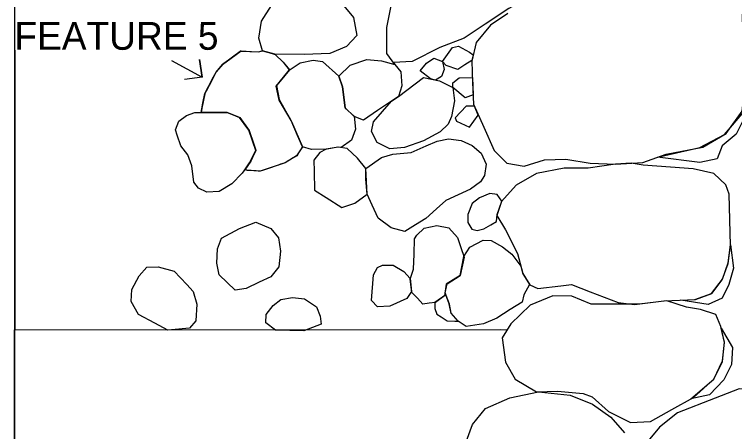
# Model space of a CAD drawing. Extents: x 280 to 390, y 550 to 640.
# Drawn here: x 329.94 to 336.43, y 620.05 to 623.81 of the extents above; entities that cross this region are included whole.
import ezdxf

# ---------------------------------------------------------------- set-up
doc = ezdxf.new("R2010")
doc.units = 0
for name, color, linetype in [('Brick', 7, 'Continuous'), ('Feature Numbers', 7, 'Continuous'), ('Quadrat Numbers', 7, 'Continuous'), ('Quadrats', 7, 'Continuous'), ('Stone', 7, 'Continuous'), ('Unidentified Features', 7, 'Continuous')]:
    doc.layers.add(name, color=color, linetype=linetype)

msp = doc.modelspace()

# ---------------------------------------------------------------- linework, layer by layer
at = {"layer": 'Brick'}
msp.add_lwpolyline([(333.2095, 621.5335), (333.2544, 621.5532), (333.3498, 621.5546), (333.448, 621.497), (333.505, 621.4326), (333.5163, 621.3176), (333.4746, 621.2528), (333.3203, 621.1854), (333.2081, 621.177), (333.1562, 621.236), (333.1745, 621.4661)], close=True, dxfattribs=at)
at = {"layer": 'Feature Numbers'}
msp.add_lwpolyline([(331.3519, 623.3996), (331.6295, 623.2494), (331.607, 623.4071), (331.6295, 623.2494), (331.4718, 623.2269)], dxfattribs=at)
at = {"layer": 'Quadrat Numbers'}
for p, q in [((331.9272, 623.4456), (331.8673, 623.4027)), ((331.982, 623.485), (331.9272, 623.4456)), ((331.9803, 623.4838), (332.136, 623.4768)), ((332.136, 623.4768), (332.1706, 623.4867)), ((332.1705, 623.4866), (332.1719, 623.4872)), ((332.1719, 623.4872), (332.1801, 623.4848)), ((332.1801, 623.4848), (332.229, 623.4712)), ((332.229, 623.4712), (332.2786, 623.4573)), ((332.2786, 623.4573), (332.284, 623.4558)), ((332.2873, 623.4527), (332.284, 623.4558)), ((332.2872, 623.4528), (332.3599, 623.3843)), ((331.8673, 623.4027), (331.8143, 623.3646)), ((332.3599, 623.3843), (332.4147, 623.3144)), ((331.8143, 623.3646), (331.757, 623.2966)), ((332.4147, 623.3144), (332.3613, 623.2487)), ((331.757, 623.2966), (331.6913, 623.1735)), ((332.3613, 623.2487), (332.3023, 623.1765)), ((331.6646, 623.1229), (331.6526, 623.0995)), ((331.6913, 623.1735), (331.6646, 623.1229)), ((332.2987, 623.1722), (332.2986, 623.1721)), ((332.2986, 623.1721), (332.2993, 623.1684)), ((332.3027, 623.177), (332.2987, 623.1722)), ((332.2993, 623.1684), (332.3239, 623.0452)), ((331.6526, 623.0995), (331.6275, 622.9683)), ((332.3239, 623.0452), (332.4252, 622.8654)), ((331.6275, 622.9683), (331.6202, 622.9298)), ((331.6202, 622.9298), (331.8227, 622.9298)), ((331.8227, 622.9298), (331.8578, 622.9291)), ((331.8578, 622.9291), (331.9654, 622.8863)), ((331.9654, 622.8863), (332.0459, 622.7781)), ((332.4252, 622.8654), (332.5333, 622.6204)), ((332.0459, 622.7781), (332.1129, 622.5906)), ((332.5215, 622.6039), (332.5099, 622.5857)), ((332.531, 622.619), (332.5215, 622.6039)), ((332.5327, 622.6218), (332.531, 622.619)), ((332.1129, 622.5906), (332.0671, 622.4903)), ((332.4722, 622.5346), (332.4617, 622.5282)), ((332.4811, 622.5401), (332.4722, 622.5346)), ((332.4901, 622.5544), (332.4811, 622.5401)), ((332.4987, 622.5679), (332.4901, 622.5544)), ((332.5099, 622.5857), (332.4987, 622.5679)), ((332.0671, 622.4903), (332.013, 622.4142)), ((332.3574, 622.4703), (332.3363, 622.463)), ((332.3789, 622.4777), (332.3574, 622.4703)), ((332.4116, 622.4977), (332.3789, 622.4777)), ((332.423, 622.5046), (332.4116, 622.4977)), ((332.4351, 622.512), (332.423, 622.5046)), ((332.4488, 622.5203), (332.4351, 622.512)), ((332.4617, 622.5282), (332.4488, 622.5203)), ((332.0132, 622.4142), (332.013, 622.4142)), ((332.0202, 622.4125), (332.0132, 622.4142)), ((332.0273, 622.4108), (332.0202, 622.4125)), ((332.0297, 622.4102), (332.0273, 622.4108)), ((332.0332, 622.4094), (332.0297, 622.4102)), ((332.0368, 622.4085), (332.0332, 622.4094)), ((332.0402, 622.4078), (332.0368, 622.4085)), ((332.0462, 622.4074), (332.0402, 622.4078)), ((332.0496, 622.4071), (332.0462, 622.4074)), ((332.0704, 622.4058), (332.0496, 622.4071)), ((332.0943, 622.4042), (332.0704, 622.4058)), ((332.1168, 622.4027), (332.0943, 622.4042)), ((332.1351, 622.4015), (332.1168, 622.4027)), ((332.1536, 622.4003), (332.1351, 622.4015)), ((332.1726, 622.4068), (332.1536, 622.4003)), ((332.2181, 622.4224), (332.1726, 622.4068)), ((332.253, 622.4344), (332.2181, 622.4224)), ((332.2787, 622.4432), (332.253, 622.4344)), ((332.2973, 622.4497), (332.2787, 622.4432)), ((332.318, 622.4567), (332.2973, 622.4497)), ((332.3363, 622.463), (332.318, 622.4567))]:
    msp.add_line(p, q, dxfattribs=at)
msp.add_lwpolyline([(331.6202, 622.9298), (331.6365, 623.0152), (331.6528, 623.1006), (331.6869, 623.1652), (331.7211, 623.2298), (331.7552, 623.2945), (331.8116, 623.3627), (331.8903, 623.4192), (331.9361, 623.4521), (331.982, 623.485), (332.0743, 623.4801), (332.1379, 623.4767), (332.172, 623.4871), (332.2839, 623.4559), (332.3593, 623.385), (332.4155, 623.3134), (332.2986, 623.172), (332.3236, 623.0457), (332.4335, 622.8492), (332.5328, 622.6217), (332.481, 622.5399), (332.3786, 622.4776), (332.2792, 622.4434), (332.1536, 622.4003), (332.0402, 622.4078), (332.013, 622.4142), (332.0567, 622.4751), (332.1136, 622.5887), (332.0502, 622.7722), (331.967, 622.8856), (331.856, 622.9298)], close=True, dxfattribs=at)
at = {"layer": 'Quadrats'}
for p, q in [((329.9377, 620.9723), (334.3785, 620.9742)), ((329.9377, 619.9718), (329.9377, 620.9718))]:
    msp.add_line(p, q, dxfattribs=at)
msp.add_lwpolyline([(329.9377, 639.9718), (329.9377, 619.9718), (349.9377, 619.9718), (349.9377, 639.9718)], dxfattribs=at)
at = {"layer": 'Stone'}
for points in [[(333.3643, 623.3639), (333.2934, 623.4629), (333.2934, 623.6955), (333.3343, 623.9058), (333.3795, 624.1378), (333.5333, 624.3394), (333.7025, 624.4399), (333.9164, 624.4715), (334.0763, 624.4492), (334.2772, 624.345), (334.3776, 624.3264), (334.4539, 624.3413), (334.5971, 624.2445), (334.7049, 624.0993), (334.6622, 624.0212), (334.3925, 623.8686), (334.1805, 623.7271), (333.9895, 623.5997), (333.7713, 623.515), (333.5221, 623.3903), (333.353, 623.3797)], [(332.2854, 623.4554), (332.172, 623.4871), (332.1404, 623.6006), (332.1645, 623.7532), (332.2538, 623.8946), (332.4193, 623.9802), (332.7039, 623.956), (332.9066, 623.8928), (332.9921, 623.7867), (333.0219, 623.6229), (332.9289, 623.5243), (332.7801, 623.461), (332.5476, 623.4517)], [(333.7957, 623.3906), (333.8839, 623.5163), (333.9406, 623.5272), (334.0385, 623.474), (334.0715, 623.4488), (334.0598, 623.3998), (333.9962, 623.3592), (333.9326, 623.3187), (333.8295, 623.3532)], [(332.2956, 623.1684), (332.4127, 623.3116), (332.5121, 623.3767), (332.6292, 623.4004), (332.7144, 623.3897), (332.8611, 623.2583), (332.8943, 623.1624), (332.9085, 623.0452), (332.9177, 622.9689), (332.9984, 622.8961), (333.0102, 622.78), (332.9759, 622.6806), (332.8819, 622.6142), (332.8529, 622.6176), (332.7554, 622.6006), (332.6162, 622.5965), (332.5334, 622.6202), (332.4885, 622.7232), (332.4303, 622.8564), (332.363, 622.9742), (332.3245, 623.0418)], [(332.8617, 623.2565), (332.9617, 623.3566), (333.1131, 623.4075), (333.2456, 623.3957), (333.3651, 623.3637), (333.4184, 623.2974), (333.429, 623.1707), (333.3983, 623.0748), (333.209, 622.947), (333.082, 622.8612), (332.9985, 622.8944), (332.9172, 622.9731), (332.8942, 623.1627)], [(333.687, 623.2328), (333.5952, 623.3048), (333.6496, 623.3741), (333.7184, 623.4196), (333.7957, 623.3906), (333.809, 623.3169), (333.7848, 623.2541), (333.7332, 623.2224)], [(333.3983, 623.0748), (333.6254, 623.2465), (333.7686, 623.2145), (333.8881, 623.1553), (333.9046, 623.0358), (333.8751, 622.8949), (333.8467, 622.8262), (333.7745, 622.7552), (333.6242, 622.6735), (333.4515, 622.6131), (333.3214, 622.6013), (333.2054, 622.6605), (333.1545, 622.7576), (333.1723, 622.8463), (333.3351, 623.0322)], [(333.8881, 623.1553), (333.8881, 623.1973), (333.9467, 623.242), (334.064, 623.2458), (334.07, 623.0907), (333.9998, 623.0631)], [(336.5132, 623.131), (336.5132, 622.8782), (336.4401, 622.7335), (336.3161, 622.6301), (336.2696, 622.5112), (336.1147, 622.4802), (335.7317, 622.5278), (336.1139, 622.6134), (336.3354, 622.7308), (336.5132, 622.9402)], [(334.0824, 622.9856), (334.007, 622.9856), (333.9104, 622.8806), (333.9213, 622.8504), (334.0385, 622.7985), (334.1172, 622.9074)], [(331.565, 622.9298), (331.7024, 622.9298), (331.856, 622.9298), (331.9692, 622.8848), (332.0524, 622.7692), (332.0951, 622.6432), (332.1141, 622.5872), (332.0662, 622.4884), (331.99, 622.3821), (331.8976, 622.2862), (331.7833, 622.2168), (331.6724, 622.2111), (331.5974, 622.2469), (331.5535, 622.3012), (331.5373, 622.4503), (331.5015, 622.5496), (331.4368, 622.6294), (331.4045, 622.7265), (331.3886, 622.7743), (331.4195, 622.8513), (331.4888, 622.9044)], [(333.103, 622.4239), (333.2462, 622.5257), (333.3479, 622.5553), (333.5123, 622.5695), (333.6484, 622.6287), (333.7457, 622.6711), (333.8495, 622.6927), (333.9619, 622.6773), (334.0636, 622.6335), (334.1441, 622.5636), (334.189, 622.4654), (334.1748, 622.3624), (334.137, 622.3044), (334.0483, 622.2393), (333.9371, 622.1883), (333.8258, 622.1374), (333.7419, 622.0617), (333.6458, 621.9751), (333.5514, 621.9161), (333.4569, 621.8571), (333.3337, 621.89), (333.2154, 621.9764), (333.161, 622.0948), (333.1149, 622.1952), (333.1054, 622.3304)], [(333.103, 622.4239), (333.0285, 622.5186), (332.9362, 622.6062), (332.8558, 622.6181), (332.7469, 622.5991), (332.6913, 622.5695), (332.6357, 622.4997), (332.6381, 622.3967), (332.6419, 622.2308), (332.7457, 622.1647), (332.8887, 622.0736), (333.0048, 622.1126), (333.1152, 622.1944)], [(335.3525, 622.4629), (335.1089, 622.4273), (334.8911, 622.4273), (334.6414, 622.3813), (334.4597, 622.2754), (334.3278, 622.1275), (334.2859, 622.0016), (334.3638, 621.8736), (334.4717, 621.6578), (334.5176, 621.4779), (334.5835, 621.3759), (334.6554, 621.344), (334.8612, 621.3679), (334.9587, 621.3793), (335.1268, 621.314), (335.3778, 621.2165), (335.5243, 621.198), (335.79, 621.232), (336.0736, 621.244), (336.2215, 621.298), (336.3153, 621.4219), (336.3693, 621.5698), (336.3893, 621.7317), (336.3793, 622.1935), (336.3473, 622.2774), (336.2394, 622.3793), (336.0537, 622.4233), (335.8499, 622.4373), (335.604, 622.4542), (335.4963, 622.473)], [(334.3311, 622.1311), (334.2884, 622.1895), (334.2222, 622.199), (334.1299, 622.1599), (334.0636, 622.1102), (334.0222, 622.012), (334.0234, 621.9397), (334.0589, 621.8794), (334.1062, 621.8652), (334.1677, 621.8806), (334.2304, 621.9184), (334.2808, 621.9489), (334.2885, 622.0095)], [(331.9257, 621.3291), (331.783, 621.4676), (331.7616, 621.5733), (331.7687, 621.7018), (331.8044, 621.796), (331.9656, 621.8831), (332.1126, 621.9402), (332.2495, 621.8845), (332.3166, 621.7988), (332.3366, 621.6803), (332.3209, 621.539), (332.2481, 621.4491), (332.144, 621.4005), (332.0246, 621.3449)], [(333.5638, 621.8242), (333.6287, 621.886), (333.7445, 621.9108), (333.8512, 621.8891), (333.9315, 621.8041), (333.9609, 621.7144), (333.9902, 621.6247), (333.9531, 621.4593), (333.8295, 621.382), (333.8141, 621.2768), (333.7306, 621.2181), (333.675, 621.2104), (333.6194, 621.2026), (333.5684, 621.2552), (333.5174, 621.3078), (333.5035, 621.4284), (333.5344, 621.5165), (333.539, 621.6541), (333.5437, 621.7917)], [(333.9876, 621.6327), (334.0428, 621.7175), (334.1602, 621.7778), (334.2344, 621.7747), (334.3363, 621.7206), (334.4213, 621.6526), (334.5001, 621.5463), (334.5193, 621.4752), (334.5804, 621.3808), (334.5295, 621.2861), (334.514, 621.2212), (334.4059, 621.1531), (334.2835, 621.0761), (334.1633, 621.0248), (334.0088, 621.0001), (333.9377, 621.0495), (333.8728, 621.1207), (333.8573, 621.2011), (333.8181, 621.3041), (333.8369, 621.3866), (333.9531, 621.4593)], [(336.3891, 621.7369), (336.4162, 621.5259), (336.374, 621.3797), (336.3138, 621.2561), (336.1902, 621.1988), (335.9428, 621.2385), (336.0696, 621.2438), (336.2188, 621.297), (336.3171, 621.4268), (336.3697, 621.5735)], [(331.2023, 621.0308), (331.0554, 621.1079), (330.9898, 621.2278), (330.9955, 621.3334), (331.0625, 621.4591), (331.1296, 621.5347), (331.2337, 621.539), (331.3778, 621.499), (331.4905, 621.3791), (331.5492, 621.3167), (331.5804, 621.2021), (331.5719, 621.0522), (331.5148, 620.9851), (331.3208, 620.9694)], [(332.2909, 620.9679), (332.2039, 621.035), (332.2067, 621.1093), (332.2695, 621.1907), (332.3394, 621.2435), (332.445, 621.262), (332.552, 621.2506), (332.659, 621.1778), (332.6933, 621.0936), (332.7018, 621.0222), (332.5463, 620.9608)], [(333.7272, 621.2176), (333.7272, 621.164), (333.743, 621.1129), (333.7832, 621.0867), (333.8378, 621.0509), (333.9068, 621.048), (333.9371, 621.0502), (333.8741, 621.1193), (333.8557, 621.2054), (333.8253, 621.2851)], [(335.4857, 621.2029), (335.1345, 621.2029), (334.96, 621.2747), (334.7891, 621.2782), (334.5846, 621.1935), (334.4101, 621.026), (334.3326, 620.899), (334.3643, 620.6804), (334.4507, 620.5252), (334.6428, 620.4123), (334.8314, 620.4194), (335.0622, 620.3982), (335.1433, 620.3665), (335.2896, 620.236), (335.4905, 620.1354), (335.6685, 620.146), (335.8623, 620.2536), (336.0562, 620.3612), (336.2395, 620.5252), (336.3188, 620.6857), (336.3364, 620.8585), (336.3029, 620.9996), (336.2571, 621.1089), (336.1197, 621.1548), (335.9928, 621.1741), (335.8166, 621.2332), (335.566, 621.2034)], [(336.3062, 620.9858), (336.4069, 620.8109), (336.3981, 620.6574), (336.3294, 620.5216), (336.2007, 620.3859), (336.0318, 620.3476), (336.2024, 620.492), (336.2402, 620.5266), (336.3193, 620.6907), (336.3361, 620.8553)], [(336.2525, 620.3541), (335.914, 620.2235), (335.7508, 620.0929), (335.6489, 619.9718), (335.6285, 619.6929), (335.5287, 619.4569), (335.5387, 619.1991), (335.604, 619.0358), (335.6448, 618.7787), (335.6561, 618.7074), (335.8773, 618.6726), (336.1301, 618.7828), (336.4075, 619.0113), (336.7011, 619.195), (337.0274, 619.4644), (337.1376, 619.648), (337.1009, 619.9051), (336.9989, 620.1378), (336.799, 620.3622), (336.64, 620.4357), (336.4687, 620.4398)]]:
    msp.add_lwpolyline(points, close=True, dxfattribs=at)
for points in [[(334.3824, 623.8233), (334.2266, 623.7177), (334.0984, 623.5618), (334.0582, 623.3933), (334.0658, 623.1996), (334.0733, 623.006), (334.1663, 622.7972), (334.2593, 622.5885), (334.3749, 622.4728), (334.5307, 622.4452), (334.7142, 622.503), (334.9077, 622.5105), (335.1264, 622.4728), (335.3551, 622.4628), (335.5988, 622.4804), (335.81, 622.5558), (336.1417, 622.6187), (336.3503, 622.7394), (336.4961, 622.9406), (336.5137, 623.1091), (336.5086, 623.3555), (336.5022, 623.6719), (336.4992, 623.8157)], [(334.0128, 619.9718), (334.0647, 620.1186), (334.1822, 620.261), (334.4013, 620.3582), (334.6609, 620.413), (334.9457, 620.3808), (335.1467, 620.3017), (335.3116, 620.1842), (335.4359, 620.0418)]]:
    msp.add_lwpolyline(points, dxfattribs=at)
at = {"layer": 'Unidentified Features'}
msp.add_lwpolyline([(331.6967, 626.397), (331.4526, 626.4435), (331.3224, 626.288), (331.1849, 626.1812), (331.1388, 626.1529), (330.8768, 626.0503), (330.7815, 626.0476), (329.9377, 626.0205), (329.9409, 620.9723), (334.3163, 620.9741)], dxfattribs=at)

# ---------------------------------------------------------------- texts
at = {"layer": 'Feature Numbers'}
msp.add_text('FEATURE 5', height=0.25, dxfattribs=at).set_placement((329.9377, 623.4953))

doc.saveas('drawing.dxf')
